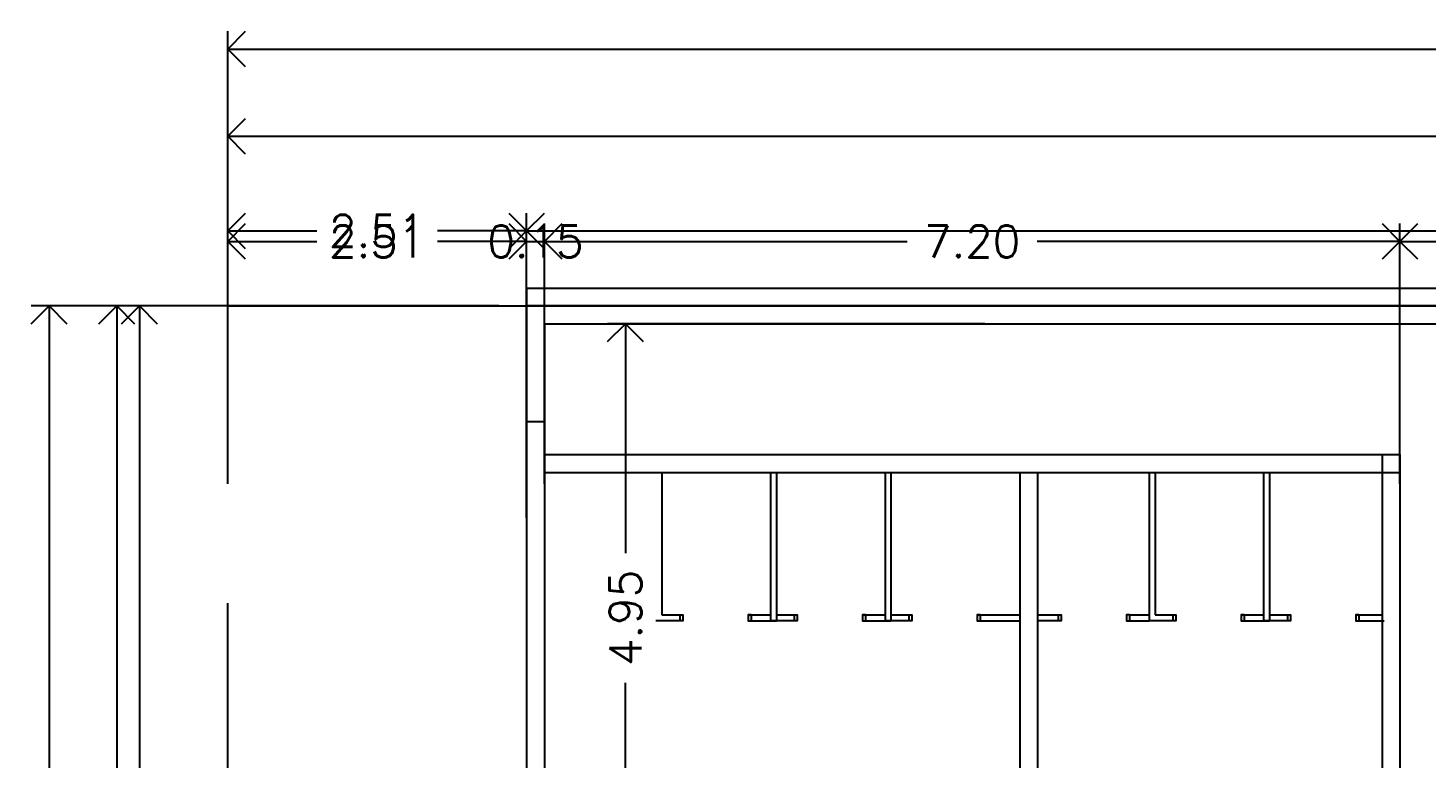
# Model space of a CAD drawing. Extents: x 26 to 214, y -151 to 101.
# Drawn here: x 25.6 to 37.36, y 68.28 to 74.42 of the extents above; entities that cross this region are included whole.
import ezdxf

# ---------------------------------------------------------------- set-up
doc = ezdxf.new("R2010")
doc.units = 0
doc.header["$LTSCALE"] = 10
doc.header["$MEASUREMENT"] = 0
doc.linetypes.add('CENTER', pattern=[2, 1.25, -0.25, 0.25, -0.25])
doc.layers.get('0').update_dxf_attribs({"linetype": 'CONTINUOUS'})
doc.layers.get('DEFPOINTS').update_dxf_attribs({"linetype": 'CONTINUOUS'})
for name, color, linetype in [('00-COTAS-PARCIALES', 1, 'CONTINUOUS'), ('00-M-A-300', 6, 'CONTINUOUS'), ('09pered de PVC', 1, 'CONTINUOUS'), ('EJE-MEDIANERA-PA', 1, 'CENTER'), ('SUPERF-COTAS', 1, 'CONTINUOUS'), ('SUPERF-EX-POLI', 2, 'CONTINUOUS'), ('SUPERF-PROP-POLI', 1, 'CONTINUOUS')]:
    doc.layers.add(name, color=color, linetype=linetype)
doc.styles.add('ROMANS', font='romans.shx')
doc.dimstyles.new('COTA1502', dxfattribs={"dimscale": 1.5, "dimtxt": 0.18, "dimasz": 0.2, "dimexe": 0.1, "dimexo": 0.1, "dimgap": 0.09, "dimtad": 0, "dimzin": 0, "dimdsep": 46, "dimtxsty": 'ROMANS', "dimblk": 'OPEN90', "dimcen": 0.1, "dimclrd": 256, "dimclre": 256, "dimclrt": 2, "dimadec": 0, "dimazin": 0, "dimtfac": 1, "dimtix": 1, "dimtmove": 2, "dimatfit": 3, "dimldrblk": 'OPEN90', "dimfxl": 0, "dimtolj": 1, "dimtzin": 0, "dimarcsym": 0})

# ---------------------------------------------------------------- blocks, each defined once
blk = doc.blocks.new('_Open90')
at = {"color": 0, "linetype": 'ByBlock', "lineweight": -2}
for p, q in [((-0.5, 0.5), (0, 0)), ((0, 0), (-1, 0)), ((0, 0), (-0.5, -0.5))]:
    blk.add_line(p, q, dxfattribs=at)
blk = doc.blocks.new('*D54')
at = {"layer": '00-COTAS-PARCIALES', "lineweight": -2, "transparency": 16777216}
for p, q in [((26.465, 72.083), (25.627, 72.083)), ((25.777, 71.783), (25.777, 52.758)), ((25.777, 32.383), (25.777, 51.408)), ((26.465, 32.083), (25.627, 32.083))]:
    blk.add_line(p, q, dxfattribs=at)
at = {"layer": 'DEFPOINTS', "color": 0, "transparency": 16777216}
for p in [(25.777, 72.083), (26.615, 72.083), (26.615, 32.083)]:
    blk.add_point(p, dxfattribs=at)
at = {"layer": '00-COTAS-PARCIALES', "lineweight": -2, "transparency": 16777216, "xscale": 0.3, "yscale": 0.3, "zscale": 0.3}
for p, rotation in [((25.777, 72.083), 90), ((25.777, 32.083), 270)]:
    blk.add_blockref('_Open90', p, dxfattribs=dict(at, rotation=rotation))
at = {"layer": '00-COTAS-PARCIALES', "color": 2, "transparency": 16777216, "insert": (25.777, 52.083), "char_height": 0.27, "attachment_point": 5, "rotation": 90, "style": 'ROMANS'}
blk.add_mtext('\\A1;40.00', dxfattribs=at)
blk = doc.blocks.new('*D52')
at = {"layer": '00-COTAS-PARCIALES', "lineweight": -2, "transparency": 16777216}
for p, q in [((29.561, 72.083), (26.387, 72.083)), ((26.537, 71.783), (26.537, 57.758)), ((26.537, 42.383), (26.537, 56.408)), ((29.561, 42.083), (26.387, 42.083))]:
    blk.add_line(p, q, dxfattribs=at)
at = {"layer": 'DEFPOINTS', "color": 0, "transparency": 16777216}
for p in [(29.711, 72.083), (26.537, 42.083), (29.711, 42.083)]:
    blk.add_point(p, dxfattribs=at)
at = {"layer": '00-COTAS-PARCIALES', "lineweight": -2, "transparency": 16777216, "xscale": 0.3, "yscale": 0.3, "zscale": 0.3}
for p, rotation in [((26.537, 72.083), 90), ((26.537, 42.083), 270)]:
    blk.add_blockref('_Open90', p, dxfattribs=dict(at, rotation=rotation))
at = {"layer": '00-COTAS-PARCIALES', "color": 2, "transparency": 16777216, "insert": (26.537, 57.083), "char_height": 0.27, "attachment_point": 5, "rotation": 90, "style": 'ROMANS'}
blk.add_mtext('\\A1;30.00', dxfattribs=at)
blk = doc.blocks.new('*D41')
at = {"layer": '00-COTAS-PARCIALES', "lineweight": -2, "transparency": 16777216}
for p, q in [((27.281, 72.205), (27.281, 74.395)), ((89.155, 72.233), (89.155, 74.395)), ((27.581, 74.245), (57.549, 74.245)), ((88.855, 74.245), (58.887, 74.245))]:
    blk.add_line(p, q, dxfattribs=at)
at = {"layer": 'DEFPOINTS', "color": 0, "transparency": 16777216}
for p in [(89.155, 74.245), (27.281, 72.055), (89.155, 72.083)]:
    blk.add_point(p, dxfattribs=at)
at = {"layer": '00-COTAS-PARCIALES', "lineweight": -2, "transparency": 16777216, "xscale": 0.3, "yscale": 0.3, "zscale": 0.3, "rotation": 180}
blk.add_blockref('_Open90', (27.281, 74.245), dxfattribs=at)
at = {"layer": '00-COTAS-PARCIALES', "lineweight": -2, "transparency": 16777216, "xscale": 0.3, "yscale": 0.3, "zscale": 0.3}
blk.add_blockref('_Open90', (89.155, 74.245), dxfattribs=at)
at = {"layer": '00-COTAS-PARCIALES', "color": 2, "transparency": 16777216, "insert": (58.218, 74.245), "char_height": 0.27, "attachment_point": 5, "style": 'ROMANS'}
blk.add_mtext('\\A1;61.87', dxfattribs=at)
blk = doc.blocks.new('*D38')
at = {"layer": '00-COTAS-PARCIALES', "lineweight": -2, "transparency": 16777216}
for p, q in [((29.945, 70.586), (29.945, 72.776)), ((37.145, 70.586), (37.145, 72.776)), ((30.245, 72.626), (32.998, 72.626)), ((36.845, 72.626), (34.091, 72.626))]:
    blk.add_line(p, q, dxfattribs=at)
at = {"layer": 'DEFPOINTS', "color": 0, "transparency": 16777216}
for p in [(37.145, 72.626), (29.945, 70.436), (37.145, 70.436)]:
    blk.add_point(p, dxfattribs=at)
at = {"layer": '00-COTAS-PARCIALES', "lineweight": -2, "transparency": 16777216, "xscale": 0.3, "yscale": 0.3, "zscale": 0.3, "rotation": 180}
blk.add_blockref('_Open90', (29.945, 72.626), dxfattribs=at)
at = {"layer": '00-COTAS-PARCIALES', "lineweight": -2, "transparency": 16777216, "xscale": 0.3, "yscale": 0.3, "zscale": 0.3}
blk.add_blockref('_Open90', (37.145, 72.626), dxfattribs=at)
at = {"layer": '00-COTAS-PARCIALES', "color": 2, "transparency": 16777216, "insert": (33.545, 72.626), "char_height": 0.27, "attachment_point": 5, "style": 'ROMANS'}
blk.add_mtext('\\A1;7.20', dxfattribs=at)
blk = doc.blocks.new('*D37')
at = {"layer": '00-COTAS-PARCIALES', "lineweight": -2, "transparency": 16777216}
for p, q in [((27.281, 70.586), (27.281, 72.776)), ((29.795, 70.586), (29.795, 72.776)), ((27.581, 72.626), (28.03, 72.626)), ((29.495, 72.626), (29.046, 72.626))]:
    blk.add_line(p, q, dxfattribs=at)
at = {"layer": 'DEFPOINTS', "color": 0, "transparency": 16777216}
for p in [(29.795, 72.626), (27.281, 70.436), (29.795, 70.436)]:
    blk.add_point(p, dxfattribs=at)
at = {"layer": '00-COTAS-PARCIALES', "lineweight": -2, "transparency": 16777216, "xscale": 0.3, "yscale": 0.3, "zscale": 0.3, "rotation": 180}
blk.add_blockref('_Open90', (27.281, 72.626), dxfattribs=at)
at = {"layer": '00-COTAS-PARCIALES', "lineweight": -2, "transparency": 16777216, "xscale": 0.3, "yscale": 0.3, "zscale": 0.3}
blk.add_blockref('_Open90', (29.795, 72.626), dxfattribs=at)
at = {"layer": '00-COTAS-PARCIALES', "color": 2, "transparency": 16777216, "insert": (28.538, 72.626), "char_height": 0.27, "attachment_point": 5, "style": 'ROMANS'}
blk.add_mtext('\\A1;2.51', dxfattribs=at)
blk = doc.blocks.new('*D36')
at = {"layer": '00-COTAS-PARCIALES', "lineweight": -2, "transparency": 16777216}
for p, q in [((29.795, 70.586), (29.795, 72.776)), ((29.945, 70.586), (29.945, 72.776)), ((29.495, 72.626), (29.195, 72.626)), ((29.795, 72.626), (29.945, 72.626)), ((30.245, 72.626), (30.545, 72.626))]:
    blk.add_line(p, q, dxfattribs=at)
at = {"layer": 'DEFPOINTS', "color": 0, "transparency": 16777216}
for p in [(29.945, 72.626), (29.795, 70.436), (29.945, 70.436)]:
    blk.add_point(p, dxfattribs=at)
at = {"layer": '00-COTAS-PARCIALES', "lineweight": -2, "transparency": 16777216, "xscale": 0.3, "yscale": 0.3, "zscale": 0.3}
blk.add_blockref('_Open90', (29.795, 72.626), dxfattribs=at)
at = {"layer": '00-COTAS-PARCIALES', "lineweight": -2, "transparency": 16777216, "xscale": 0.3, "yscale": 0.3, "zscale": 0.3, "rotation": 180}
blk.add_blockref('_Open90', (29.945, 72.626), dxfattribs=at)
at = {"layer": '00-COTAS-PARCIALES', "color": 2, "transparency": 16777216, "insert": (29.87, 72.626), "char_height": 0.27, "attachment_point": 5, "style": 'ROMANS'}
blk.add_mtext('\\A1;0.15', dxfattribs=at)
blk = doc.blocks.new('*D35')
at = {"layer": '00-COTAS-PARCIALES', "lineweight": -2, "transparency": 16777216}
for p, q in [((37.145, 70.586), (37.145, 72.776)), ((57.745, 70.586), (57.745, 72.776)), ((37.445, 72.626), (46.77, 72.626)), ((57.445, 72.626), (48.12, 72.626))]:
    blk.add_line(p, q, dxfattribs=at)
at = {"layer": 'DEFPOINTS', "color": 0, "transparency": 16777216}
for p in [(57.745, 72.626), (37.145, 70.436), (57.745, 70.436)]:
    blk.add_point(p, dxfattribs=at)
at = {"layer": '00-COTAS-PARCIALES', "lineweight": -2, "transparency": 16777216, "xscale": 0.3, "yscale": 0.3, "zscale": 0.3, "rotation": 180}
blk.add_blockref('_Open90', (37.145, 72.626), dxfattribs=at)
at = {"layer": '00-COTAS-PARCIALES', "lineweight": -2, "transparency": 16777216, "xscale": 0.3, "yscale": 0.3, "zscale": 0.3}
blk.add_blockref('_Open90', (57.745, 72.626), dxfattribs=at)
at = {"layer": '00-COTAS-PARCIALES', "color": 2, "transparency": 16777216, "insert": (47.445, 72.626), "char_height": 0.27, "attachment_point": 5, "style": 'ROMANS'}
blk.add_mtext('\\A1;20.60', dxfattribs=at)
blk = doc.blocks.new('*D31')
at = {"layer": '00-COTAS-PARCIALES', "lineweight": -2, "transparency": 16777216}
for p, q in [((27.281, 71.471), (27.281, 73.661)), ((61.345, 71.471), (61.345, 73.661)), ((27.581, 73.511), (43.638, 73.511)), ((61.045, 73.511), (44.988, 73.511))]:
    blk.add_line(p, q, dxfattribs=at)
at = {"layer": 'DEFPOINTS', "color": 0, "transparency": 16777216}
for p in [(61.345, 73.511), (27.281, 71.321), (61.345, 71.321)]:
    blk.add_point(p, dxfattribs=at)
at = {"layer": '00-COTAS-PARCIALES', "lineweight": -2, "transparency": 16777216, "xscale": 0.3, "yscale": 0.3, "zscale": 0.3, "rotation": 180}
blk.add_blockref('_Open90', (27.281, 73.511), dxfattribs=at)
at = {"layer": '00-COTAS-PARCIALES', "lineweight": -2, "transparency": 16777216, "xscale": 0.3, "yscale": 0.3, "zscale": 0.3}
blk.add_blockref('_Open90', (61.345, 73.511), dxfattribs=at)
at = {"layer": '00-COTAS-PARCIALES', "color": 2, "transparency": 16777216, "insert": (44.313, 73.511), "char_height": 0.27, "attachment_point": 5, "style": 'ROMANS'}
blk.add_mtext('\\A1;34.06', dxfattribs=at)
blk = doc.blocks.new('*D30')
at = {"layer": '00-COTAS-PARCIALES', "lineweight": -2, "transparency": 16777216}
for p, q in [((33.652, 71.933), (30.477, 71.933)), ((30.627, 71.633), (30.627, 70.004)), ((30.627, 67.283), (30.627, 68.911)), ((33.652, 66.983), (30.477, 66.983))]:
    blk.add_line(p, q, dxfattribs=at)
at = {"layer": 'DEFPOINTS', "color": 0, "transparency": 16777216}
for p in [(33.802, 71.933), (30.627, 66.983), (33.802, 66.983)]:
    blk.add_point(p, dxfattribs=at)
at = {"layer": '00-COTAS-PARCIALES', "lineweight": -2, "transparency": 16777216, "xscale": 0.3, "yscale": 0.3, "zscale": 0.3}
for p, rotation in [((30.627, 71.933), 90), ((30.627, 66.983), 270)]:
    blk.add_blockref('_Open90', p, dxfattribs=dict(at, rotation=rotation))
at = {"layer": '00-COTAS-PARCIALES', "color": 2, "transparency": 16777216, "insert": (30.627, 69.458), "char_height": 0.27, "attachment_point": 5, "rotation": 90, "style": 'ROMANS'}
blk.add_mtext('\\A1;4.95', dxfattribs=at)
blk = doc.blocks.new('*D22')
at = {"layer": 'DEFPOINTS', "color": 0, "transparency": 16777216}
for p in [(61.345, 72.715), (29.795, 70.149), (61.345, 70.149)]:
    blk.add_point(p, dxfattribs=at)
at = {"layer": 'SUPERF-COTAS', "lineweight": -2, "transparency": 16777216}
for p, q in [((29.795, 70.299), (29.795, 72.865)), ((61.345, 70.299), (61.345, 72.865)), ((30.095, 72.715), (44.895, 72.715)), ((61.045, 72.715), (46.245, 72.715))]:
    blk.add_line(p, q, dxfattribs=at)
at = {"layer": 'SUPERF-COTAS', "lineweight": -2, "transparency": 16777216, "xscale": 0.3, "yscale": 0.3, "zscale": 0.3, "rotation": 180}
blk.add_blockref('_Open90', (29.795, 72.715), dxfattribs=at)
at = {"layer": 'SUPERF-COTAS', "lineweight": -2, "transparency": 16777216, "xscale": 0.3, "yscale": 0.3, "zscale": 0.3}
blk.add_blockref('_Open90', (61.345, 72.715), dxfattribs=at)
at = {"layer": 'SUPERF-COTAS', "color": 2, "transparency": 16777216, "insert": (45.57, 72.715), "char_height": 0.27, "attachment_point": 5, "style": 'ROMANS'}
blk.add_mtext('\\A1;31.55', dxfattribs=at)
blk = doc.blocks.new('*D21')
at = {"layer": 'DEFPOINTS', "color": 0, "transparency": 16777216}
for p in [(26.347, 72.083), (27.186, 72.083), (27.186, 50.727)]:
    blk.add_point(p, dxfattribs=at)
at = {"layer": 'SUPERF-COTAS', "lineweight": -2, "transparency": 16777216}
for p, q in [((27.036, 72.083), (26.197, 72.083)), ((26.347, 71.783), (26.347, 62.08)), ((26.347, 51.027), (26.347, 60.73)), ((27.036, 50.727), (26.197, 50.727))]:
    blk.add_line(p, q, dxfattribs=at)
at = {"layer": 'SUPERF-COTAS', "lineweight": -2, "transparency": 16777216, "xscale": 0.3, "yscale": 0.3, "zscale": 0.3}
for p, rotation in [((26.347, 72.083), 90), ((26.347, 50.727), 270)]:
    blk.add_blockref('_Open90', p, dxfattribs=dict(at, rotation=rotation))
at = {"layer": 'SUPERF-COTAS', "color": 2, "transparency": 16777216, "insert": (26.347, 61.405), "char_height": 0.27, "attachment_point": 5, "rotation": 90, "style": 'ROMANS'}
blk.add_mtext('\\A1;21.36', dxfattribs=at)
blk = doc.blocks.new('*D1')
at = {"layer": 'DEFPOINTS', "color": 0, "transparency": 16777216}
for p in [(29.795, 72.715), (27.281, 72.324), (29.795, 72.324)]:
    blk.add_point(p, dxfattribs=at)
at = {"layer": 'SUPERF-COTAS', "lineweight": -2, "transparency": 16777216}
for p, q in [((27.281, 72.474), (27.281, 72.865)), ((29.795, 72.474), (29.795, 72.865)), ((27.581, 72.715), (28.03, 72.715)), ((29.495, 72.715), (29.046, 72.715))]:
    blk.add_line(p, q, dxfattribs=at)
at = {"layer": 'SUPERF-COTAS', "lineweight": -2, "transparency": 16777216, "xscale": 0.3, "yscale": 0.3, "zscale": 0.3, "rotation": 180}
blk.add_blockref('_Open90', (27.281, 72.715), dxfattribs=at)
at = {"layer": 'SUPERF-COTAS', "lineweight": -2, "transparency": 16777216, "xscale": 0.3, "yscale": 0.3, "zscale": 0.3}
blk.add_blockref('_Open90', (29.795, 72.715), dxfattribs=at)
at = {"layer": 'SUPERF-COTAS', "color": 2, "transparency": 16777216, "insert": (28.538, 72.715), "char_height": 0.27, "attachment_point": 5, "style": 'ROMANS'}
blk.add_mtext('\\A1;2.51', dxfattribs=at)

msp = doc.modelspace()

# ---------------------------------------------------------------- linework, layer by layer
at = {"layer": '00-M-A-300'}
for p, q in [((29.795, 72.233, -28.9), (61.345, 72.233, -28.9)), ((29.795, 72.233, -28.9), (29.795, 50.877, -28.9)), ((29.945, 71.933, -28.9), (57.745, 71.933, -28.9)), ((29.945, 71.933, -28.9), (29.945, 66.983, -28.9)), ((29.795, 71.11, -28.9), (29.945, 71.11, -28.9)), ((29.945, 70.833, -28.9), (37.145, 70.833, -28.9)), ((36.995, 70.833, -28.9), (36.995, 62.083, -28.9)), ((37.145, 70.833, -28.9), (37.145, 62.083, -28.9)), ((29.945, 70.683, -28.9), (37.145, 70.683, -28.9)), ((33.945, 70.683, -28.9), (33.945, 63.147, -28.9)), ((34.095, 70.683, -28.9), (34.095, 63.147, -28.9))]:
    msp.add_line(p, q, dxfattribs=at)
at = {"layer": '09pered de PVC'}
for p, q in [((30.934, 70.683, -28.9), (30.934, 69.483, -28.9)), ((30.934, 70.683, -28.9), (30.934, 69.483, -28.9)), ((31.848, 70.683, -28.9), (31.848, 69.433, -28.9)), ((31.898, 70.683, -28.9), (31.898, 69.483, -28.9)), ((31.898, 70.683, -28.9), (31.898, 69.433, -28.9)), ((32.812, 70.683, -28.9), (32.812, 69.433, -28.9)), ((32.862, 70.683, -28.9), (32.862, 69.483, -28.9)), ((32.862, 70.683, -28.9), (32.862, 69.433, -28.9)), ((35.034, 70.683, -28.9), (35.034, 69.433, -28.9)), ((35.084, 70.683, -28.9), (35.084, 69.483, -28.9)), ((35.084, 70.683, -28.9), (35.084, 69.483, -28.9)), ((35.998, 70.683, -28.9), (35.998, 69.433, -28.9)), ((36.048, 70.683, -28.9), (36.048, 69.483, -28.9)), ((36.048, 70.683, -28.9), (36.048, 69.433, -28.9)), ((31.084, 69.433, -28.9), (30.884, 69.433, -28.9)), ((31.084, 69.433, -28.9), (30.909, 69.433, -28.9)), ((30.934, 69.483, -28.9), (31.084, 69.483, -28.9)), ((30.934, 69.483, -28.9), (31.084, 69.483, -28.9)), ((31.084, 69.483, -28.9), (31.084, 69.433, -28.9)), ((31.084, 69.483, -28.9), (31.084, 69.433, -28.9)), ((31.659, 69.483, -28.9), (31.848, 69.483, -28.9)), ((31.684, 69.483, -28.9), (31.684, 69.433, -28.9)), ((31.684, 69.433, -28.9), (31.898, 69.433, -28.9)), ((32.048, 69.433, -28.9), (31.848, 69.433, -28.9)), ((32.048, 69.433, -28.9), (31.873, 69.433, -28.9)), ((31.898, 69.483, -28.9), (32.048, 69.483, -28.9)), ((31.898, 69.483, -28.9), (32.048, 69.483, -28.9)), ((32.048, 69.483, -28.9), (32.048, 69.433, -28.9)), ((32.048, 69.483, -28.9), (32.048, 69.433, -28.9)), ((32.623, 69.483, -28.9), (32.812, 69.483, -28.9)), ((32.648, 69.483, -28.9), (32.648, 69.433, -28.9)), ((32.648, 69.433, -28.9), (32.862, 69.433, -28.9)), ((33.012, 69.433, -28.9), (32.812, 69.433, -28.9)), ((33.012, 69.433, -28.9), (32.837, 69.433, -28.9)), ((32.862, 69.483, -28.9), (33.012, 69.483, -28.9)), ((32.862, 69.483, -28.9), (33.012, 69.483, -28.9)), ((33.012, 69.483, -28.9), (33.012, 69.433, -28.9)), ((33.012, 69.483, -28.9), (33.012, 69.433, -28.9)), ((33.587, 69.483, -28.9), (33.945, 69.483, -28.9)), ((33.612, 69.483, -28.9), (33.612, 69.433, -28.9)), ((33.612, 69.433, -28.9), (33.945, 69.433, -28.9)), ((34.27, 69.433, -28.9), (34.092, 69.433, -28.9)), ((34.095, 69.483, -28.9), (34.27, 69.483, -28.9)), ((34.27, 69.433, -28.9), (34.095, 69.433, -28.9)), ((34.12, 69.483, -28.9), (34.27, 69.483, -28.9)), ((34.27, 69.483, -28.9), (34.27, 69.433, -28.9)), ((34.27, 69.483, -28.9), (34.27, 69.433, -28.9)), ((34.87, 69.483, -28.9), (34.87, 69.433, -28.9)), ((34.87, 69.483, -28.9), (35.034, 69.483, -28.9)), ((34.87, 69.433, -28.9), (35.034, 69.433, -28.9)), ((35.234, 69.433, -28.9), (35.034, 69.433, -28.9)), ((35.234, 69.433, -28.9), (35.059, 69.433, -28.9)), ((35.084, 69.483, -28.9), (35.234, 69.483, -28.9)), ((35.084, 69.483, -28.9), (35.234, 69.483, -28.9)), ((35.234, 69.483, -28.9), (35.234, 69.433, -28.9)), ((35.234, 69.483, -28.9), (35.234, 69.433, -28.9)), ((35.809, 69.483, -28.9), (35.998, 69.483, -28.9)), ((35.834, 69.483, -28.9), (35.834, 69.433, -28.9)), ((35.834, 69.433, -28.9), (36.048, 69.433, -28.9)), ((36.198, 69.433, -28.9), (35.998, 69.433, -28.9)), ((36.198, 69.433, -28.9), (36.023, 69.433, -28.9)), ((36.048, 69.483, -28.9), (36.198, 69.483, -28.9)), ((36.048, 69.483, -28.9), (36.198, 69.483, -28.9)), ((36.198, 69.483, -28.9), (36.198, 69.433, -28.9)), ((36.198, 69.483, -28.9), (36.198, 69.433, -28.9)), ((36.773, 69.483, -28.9), (36.995, 69.483, -28.9)), ((36.798, 69.483, -28.9), (36.798, 69.433, -28.9)), ((36.798, 69.433, -28.9), (37.012, 69.433, -28.9))]:
    msp.add_line(p, q, dxfattribs=at)
at = {"layer": '09pered de PVC', "elevation": -28.9}
for points in [[(31.084, 69.483), (31.109, 69.483), (31.109, 69.433), (31.084, 69.433)], [(31.684, 69.483), (31.659, 69.483), (31.659, 69.433), (31.684, 69.433)], [(32.048, 69.483), (32.073, 69.483), (32.073, 69.433), (32.048, 69.433)], [(32.648, 69.483), (32.623, 69.483), (32.623, 69.433), (32.648, 69.433)], [(33.012, 69.483), (33.037, 69.483), (33.037, 69.433), (33.012, 69.433)], [(33.612, 69.483), (33.587, 69.483), (33.587, 69.433), (33.612, 69.433)], [(34.27, 69.483), (34.295, 69.483), (34.295, 69.433), (34.27, 69.433)], [(34.87, 69.483), (34.845, 69.483), (34.845, 69.433), (34.87, 69.433)], [(35.234, 69.483), (35.259, 69.483), (35.259, 69.433), (35.234, 69.433)], [(35.834, 69.483), (35.809, 69.483), (35.809, 69.433), (35.834, 69.433)], [(36.198, 69.483), (36.223, 69.483), (36.223, 69.433), (36.198, 69.433)], [(36.798, 69.483), (36.773, 69.483), (36.773, 69.433), (36.798, 69.433)]]:
    msp.add_lwpolyline(points, dxfattribs=at)
at = {"layer": 'EJE-MEDIANERA-PA'}
for p, q in [((27.281, 32.083, -28.9), (27.281, 72.083, -28.9)), ((27.281, 72.083, -28.9), (89.155, 72.083, -28.9))]:
    msp.add_line(p, q, dxfattribs=at)
at = {"layer": 'SUPERF-EX-POLI', "elevation": -28.9}
msp.add_lwpolyline([(29.795, 72.083), (29.795, 50.727), (38.281, 50.727), (38.281, 51.877), (38.281, 51.777), (51.181, 51.777), (51.181, 50.877), (58.631, 50.877), (58.631, 51.877), (61.345, 51.877), (61.345, 72.083)], close=True, dxfattribs=at)
at = {"layer": 'SUPERF-PROP-POLI', "elevation": -28.9}
msp.add_lwpolyline([(29.795, 72.083), (29.795, 50.727), (27.281, 50.727), (27.281, 40.233), (61.345, 40.233), (61.345, 72.083)], close=True, dxfattribs=at)

# ---------------------------------------------------------------- dimensions: what is measured, and where the dimension line sits
at = {"layer": '00-COTAS-PARCIALES'}
for base, p1, p2, picture, middle in [((89.155, 74.245, -28.9), (27.281, 72.055, -28.9), (89.155, 72.083, -28.9), '*D41', (58.218, 74.245, -28.9)), ((61.345, 73.511, -28.9), (27.281, 71.321, -28.9), (61.345, 71.321, -28.9), '*D31', (44.313, 73.511, -28.9)), ((29.795, 72.626, -28.9), (27.281, 70.436, -28.9), (29.795, 70.436, -28.9), '*D37', (28.538, 72.626, -28.9)), ((29.945, 72.626, -28.9), (29.795, 70.436, -28.9), (29.945, 70.436, -28.9), '*D36', (29.87, 72.626, -28.9)), ((37.145, 72.626, -28.9), (29.945, 70.436, -28.9), (37.145, 70.436, -28.9), '*D38', (33.545, 72.626, -28.9)), ((57.745, 72.626, -28.9), (37.145, 70.436, -28.9), (57.745, 70.436, -28.9), '*D35', (47.445, 72.626, -28.9))]:
    dim = msp.add_linear_dim(base=base, p1=p1, p2=p2, dimstyle='COTA1502', dxfattribs=at)
    dim.commit()
    dim.dimension.update_dxf_attribs({"geometry": picture, "text_midpoint": middle})
for base, p1, p2, picture, middle in [((25.777, 72.083, -28.9), (26.615, 32.083, -28.9), (26.615, 72.083, -28.9), '*D54', (25.777, 52.083, -28.9)), ((26.537, 42.083, -28.9), (29.711, 72.083, -28.9), (29.711, 42.083, -28.9), '*D52', (26.537, 57.083, -28.9)), ((30.627, 66.983, -28.9), (33.802, 71.933, -28.9), (33.802, 66.983, -28.9), '*D30', (30.627, 69.458, -28.9))]:
    dim = msp.add_linear_dim(base=base, p1=p1, p2=p2, angle=90, dimstyle='COTA1502', dxfattribs=at)
    dim.commit()
    dim.dimension.update_dxf_attribs({"geometry": picture, "text_midpoint": middle})
at = {"layer": 'SUPERF-COTAS'}
for base, p1, p2, picture, middle in [((29.795, 72.715, -28.9), (27.281, 72.324, -28.9), (29.795, 72.324, -28.9), '*D1', (28.538, 72.715, -28.9)), ((61.345, 72.715, -28.9), (29.795, 70.149, -28.9), (61.345, 70.149, -28.9), '*D22', (45.57, 72.715, -28.9))]:
    dim = msp.add_linear_dim(base=base, p1=p1, p2=p2, dimstyle='COTA1502', dxfattribs=at)
    dim.commit()
    dim.dimension.update_dxf_attribs({"geometry": picture, "text_midpoint": middle})
dim = msp.add_linear_dim(base=(26.347, 72.083, -28.9), p1=(27.186, 50.727, -28.9), p2=(27.186, 72.083, -28.9), angle=90, dimstyle='COTA1502', dxfattribs=at)
dim.commit()
dim.dimension.update_dxf_attribs({"geometry": '*D21', "text_midpoint": (26.347, 61.405, -28.9)})

doc.saveas('drawing.dxf')
